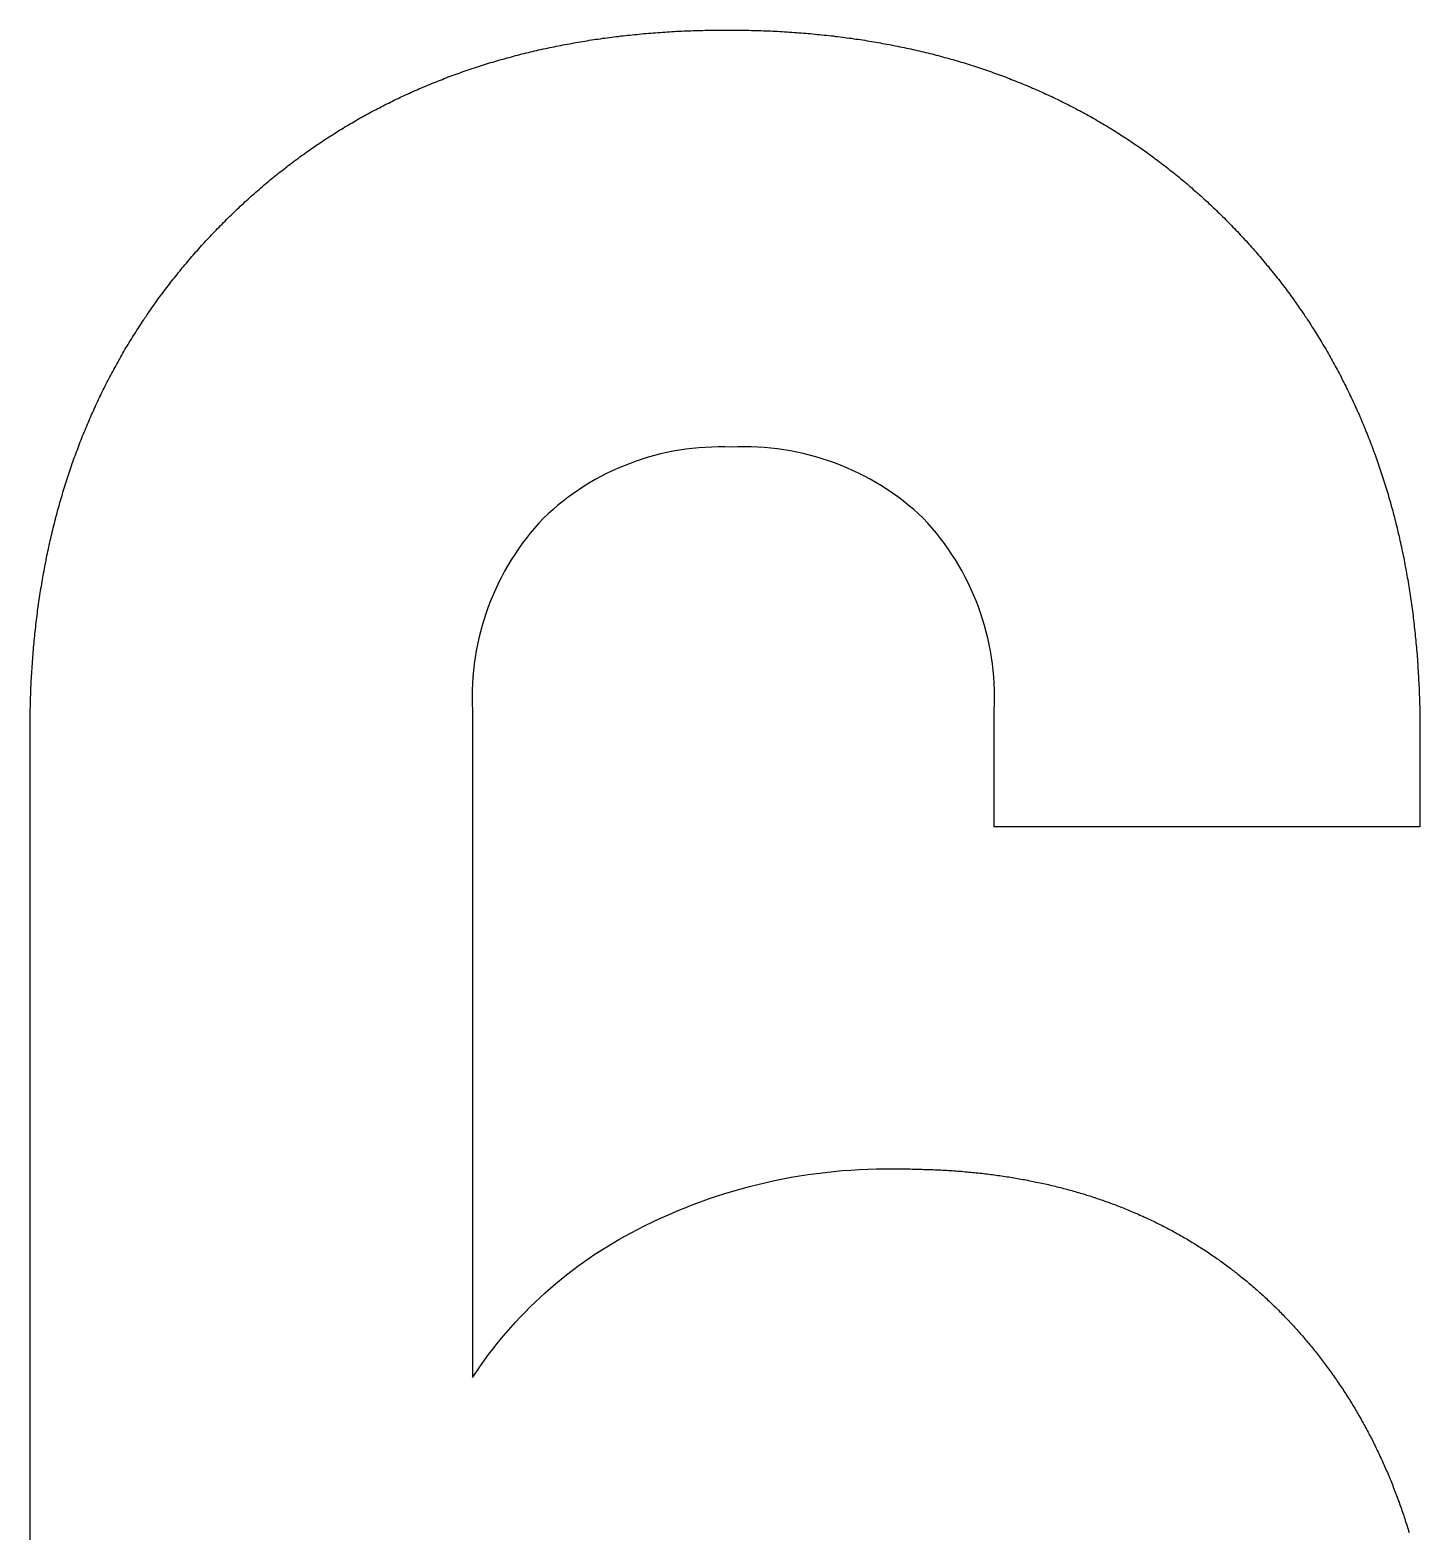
# Model space of a CAD drawing. Header units: millimetres. Extents: x -1211 to -100, y -1155 to 1320.
# Drawn here: x -776.54 to -764.64, y 1307.14 to 1320 of the extents above; entities that cross this region are included whole.
import ezdxf

# ---------------------------------------------------------------- set-up
doc = ezdxf.new("R2010")
doc.units = ezdxf.units.MM
doc.layers.get('0').update_dxf_attribs({"lineweight": 25, "true_color": 0xffffff})

msp = doc.modelspace()

# ---------------------------------------------------------------- linework, layer by layer
at = {"flags": 128}
msp.add_lwpolyline([(-776.537, 1300.286), (-776.537, 1314), (-776.537, 1314.021), (-776.537, 1314.042), (-776.537, 1314.063), (-776.536, 1314.083), (-776.536, 1314.104), (-776.536, 1314.125), (-776.536, 1314.146), (-776.535, 1314.166), (-776.535, 1314.187), (-776.534, 1314.208), (-776.534, 1314.228), (-776.533, 1314.249), (-776.533, 1314.269), (-776.532, 1314.29), (-776.531, 1314.31), (-776.53, 1314.331), (-776.53, 1314.351), (-776.529, 1314.372), (-776.528, 1314.392), (-776.527, 1314.412), (-776.526, 1314.433), (-776.525, 1314.453), (-776.524, 1314.473), (-776.522, 1314.493), (-776.521, 1314.513), (-776.52, 1314.534), (-776.519, 1314.554), (-776.517, 1314.574), (-776.516, 1314.594), (-776.514, 1314.614), (-776.513, 1314.634), (-776.511, 1314.654), (-776.509, 1314.674), (-776.508, 1314.694), (-776.506, 1314.713), (-776.504, 1314.733), (-776.502, 1314.753), (-776.501, 1314.773), (-776.499, 1314.793), (-776.497, 1314.812), (-776.495, 1314.832), (-776.493, 1314.852), (-776.49, 1314.871), (-776.488, 1314.891), (-776.486, 1314.91), (-776.484, 1314.93), (-776.481, 1314.949), (-776.479, 1314.969), (-776.477, 1314.988), (-776.474, 1315.007), (-776.472, 1315.027), (-776.469, 1315.046), (-776.466, 1315.065), (-776.464, 1315.085), (-776.461, 1315.104), (-776.458, 1315.123), (-776.455, 1315.142), (-776.452, 1315.161), (-776.45, 1315.181), (-776.447, 1315.2), (-776.444, 1315.219), (-776.44, 1315.238), (-776.437, 1315.257), (-776.434, 1315.276), (-776.431, 1315.295), (-776.428, 1315.313), (-776.424, 1315.332), (-776.421, 1315.351), (-776.417, 1315.37), (-776.414, 1315.389), (-776.41, 1315.407), (-776.407, 1315.426), (-776.403, 1315.445), (-776.4, 1315.463), (-776.396, 1315.482), (-776.392, 1315.501), (-776.388, 1315.519), (-776.384, 1315.538), (-776.38, 1315.556), (-776.376, 1315.575), (-776.372, 1315.593), (-776.368, 1315.612), (-776.364, 1315.63), (-776.36, 1315.648), (-776.356, 1315.667), (-776.351, 1315.685), (-776.347, 1315.703), (-776.343, 1315.721), (-776.338, 1315.739), (-776.334, 1315.758), (-776.329, 1315.776), (-776.325, 1315.794), (-776.32, 1315.812), (-776.315, 1315.83), (-776.311, 1315.848), (-776.306, 1315.866), (-776.301, 1315.884), (-776.296, 1315.902), (-776.291, 1315.919), (-776.286, 1315.937), (-776.281, 1315.955), (-776.276, 1315.973), (-776.271, 1315.991), (-776.266, 1316.008), (-776.26, 1316.026), (-776.255, 1316.044), (-776.25, 1316.061), (-776.244, 1316.079), (-776.239, 1316.096), (-776.233, 1316.114), (-776.228, 1316.131), (-776.222, 1316.149), (-776.217, 1316.166), (-776.211, 1316.184), (-776.205, 1316.201), (-776.199, 1316.218), (-776.194, 1316.236), (-776.188, 1316.253), (-776.182, 1316.27), (-776.176, 1316.288), (-776.17, 1316.305), (-776.164, 1316.322), (-776.158, 1316.339), (-776.151, 1316.356), (-776.145, 1316.373), (-776.139, 1316.39), (-776.132, 1316.407), (-776.126, 1316.424), (-776.12, 1316.441), (-776.113, 1316.458), (-776.107, 1316.475), (-776.1, 1316.492), (-776.093, 1316.508), (-776.087, 1316.525), (-776.08, 1316.542), (-776.073, 1316.559), (-776.066, 1316.575), (-776.059, 1316.592), (-776.052, 1316.609), (-776.045, 1316.625), (-776.038, 1316.642), (-776.031, 1316.658), (-776.024, 1316.675), (-776.017, 1316.691), (-776.01, 1316.708), (-776.002, 1316.724), (-775.995, 1316.741), (-775.988, 1316.757), (-775.98, 1316.773), (-775.973, 1316.789), (-775.965, 1316.806), (-775.958, 1316.822), (-775.95, 1316.838), (-775.942, 1316.854), (-775.935, 1316.87), (-775.927, 1316.887), (-775.919, 1316.903), (-775.911, 1316.919), (-775.903, 1316.935), (-775.895, 1316.951), (-775.887, 1316.967), (-775.879, 1316.982), (-775.871, 1316.998), (-775.863, 1317.014), (-775.854, 1317.03), (-775.846, 1317.046), (-775.838, 1317.062), (-775.829, 1317.077), (-775.821, 1317.093), (-775.812, 1317.109), (-775.804, 1317.124), (-775.795, 1317.14), (-775.787, 1317.155), (-775.778, 1317.171), (-775.769, 1317.186), (-775.76, 1317.202), (-775.751, 1317.217), (-775.743, 1317.233), (-775.734, 1317.248), (-775.725, 1317.264), (-775.716, 1317.279), (-775.706, 1317.294), (-775.697, 1317.309), (-775.688, 1317.325), (-775.679, 1317.34), (-775.67, 1317.355), (-775.66, 1317.37), (-775.651, 1317.385), (-775.641, 1317.4), (-775.632, 1317.415), (-775.622, 1317.43), (-775.613, 1317.445), (-775.603, 1317.46), (-775.593, 1317.475), (-775.584, 1317.49), (-775.574, 1317.505), (-775.564, 1317.52), (-775.554, 1317.535), (-775.544, 1317.549), (-775.534, 1317.564), (-775.524, 1317.579), (-775.514, 1317.593), (-775.504, 1317.608), (-775.494, 1317.623), (-775.483, 1317.637), (-775.473, 1317.652), (-775.463, 1317.666), (-775.452, 1317.681), (-775.442, 1317.695), (-775.431, 1317.71), (-775.421, 1317.724), (-775.41, 1317.738), (-775.399, 1317.753), (-775.389, 1317.767), (-775.378, 1317.781), (-775.367, 1317.795), (-775.356, 1317.81), (-775.345, 1317.824), (-775.335, 1317.838), (-775.323, 1317.852), (-775.312, 1317.866), (-775.301, 1317.88), (-775.29, 1317.894), (-775.279, 1317.908), (-775.268, 1317.922), (-775.256, 1317.936), (-775.245, 1317.95), (-775.234, 1317.964), (-775.222, 1317.978), (-775.211, 1317.991), (-775.199, 1318.005), (-775.188, 1318.019), (-775.176, 1318.033), (-775.164, 1318.046), (-775.152, 1318.06), (-775.141, 1318.074), (-775.129, 1318.087), (-775.117, 1318.101), (-775.105, 1318.114), (-775.093, 1318.128), (-775.081, 1318.141), (-775.069, 1318.155), (-775.057, 1318.168), (-775.044, 1318.181), (-775.032, 1318.195), (-775.02, 1318.208), (-775.007, 1318.221), (-774.995, 1318.234), (-774.983, 1318.248), (-774.97, 1318.261), (-774.957, 1318.274), (-774.945, 1318.287), (-774.932, 1318.3), (-774.92, 1318.313), (-774.907, 1318.326), (-774.894, 1318.339), (-774.881, 1318.352), (-774.868, 1318.365), (-774.855, 1318.378), (-774.842, 1318.391), (-774.829, 1318.404), (-774.816, 1318.416), (-774.803, 1318.429), (-774.79, 1318.441), (-774.777, 1318.454), (-774.764, 1318.466), (-774.751, 1318.479), (-774.738, 1318.491), (-774.724, 1318.504), (-774.711, 1318.516), (-774.698, 1318.528), (-774.685, 1318.54), (-774.671, 1318.553), (-774.658, 1318.565), (-774.644, 1318.577), (-774.631, 1318.589), (-774.617, 1318.601), (-774.604, 1318.612), (-774.59, 1318.624), (-774.577, 1318.636), (-774.563, 1318.648), (-774.55, 1318.659), (-774.536, 1318.671), (-774.522, 1318.683), (-774.508, 1318.694), (-774.495, 1318.706), (-774.481, 1318.717), (-774.467, 1318.729), (-774.453, 1318.74), (-774.439, 1318.751), (-774.425, 1318.762), (-774.411, 1318.774), (-774.397, 1318.785), (-774.383, 1318.796), (-774.369, 1318.807), (-774.355, 1318.818), (-774.341, 1318.829), (-774.327, 1318.84), (-774.313, 1318.85), (-774.299, 1318.861), (-774.284, 1318.872), (-774.27, 1318.882), (-774.256, 1318.893), (-774.241, 1318.904), (-774.227, 1318.914), (-774.213, 1318.925), (-774.198, 1318.935), (-774.184, 1318.945), (-774.169, 1318.956), (-774.155, 1318.966), (-774.14, 1318.976), (-774.126, 1318.986), (-774.111, 1318.996), (-774.096, 1319.007), (-774.082, 1319.017), (-774.067, 1319.027), (-774.052, 1319.036), (-774.037, 1319.046), (-774.023, 1319.056), (-774.008, 1319.066), (-773.993, 1319.076), (-773.978, 1319.085), (-773.963, 1319.095), (-773.948, 1319.104), (-773.933, 1319.114), (-773.918, 1319.123), (-773.903, 1319.133), (-773.888, 1319.142), (-773.873, 1319.151), (-773.858, 1319.161), (-773.842, 1319.17), (-773.827, 1319.179), (-773.812, 1319.188), (-773.797, 1319.197), (-773.781, 1319.206), (-773.766, 1319.215), (-773.751, 1319.224), (-773.735, 1319.233), (-773.72, 1319.242), (-773.704, 1319.25), (-773.689, 1319.259), (-773.673, 1319.268), (-773.658, 1319.276), (-773.642, 1319.285), (-773.626, 1319.293), (-773.611, 1319.302), (-773.595, 1319.31), (-773.579, 1319.318), (-773.564, 1319.327), (-773.548, 1319.335), (-773.532, 1319.343), (-773.516, 1319.351), (-773.5, 1319.359), (-773.484, 1319.367), (-773.468, 1319.375), (-773.452, 1319.383), (-773.436, 1319.391), (-773.42, 1319.399), (-773.404, 1319.407), (-773.388, 1319.415), (-773.372, 1319.422), (-773.356, 1319.43), (-773.34, 1319.437), (-773.323, 1319.445), (-773.307, 1319.452), (-773.291, 1319.46), (-773.275, 1319.467), (-773.258, 1319.475), (-773.242, 1319.482), (-773.225, 1319.489), (-773.209, 1319.496), (-773.192, 1319.503), (-773.176, 1319.51), (-773.159, 1319.517), (-773.143, 1319.524), (-773.126, 1319.531), (-773.11, 1319.538), (-773.093, 1319.545), (-773.076, 1319.552), (-773.059, 1319.558), (-773.043, 1319.565), (-773.026, 1319.572), (-773.009, 1319.578), (-772.992, 1319.585), (-772.975, 1319.591), (-772.958, 1319.598), (-772.941, 1319.604), (-772.924, 1319.61), (-772.907, 1319.617), (-772.89, 1319.623), (-772.873, 1319.629), (-772.856, 1319.635), (-772.839, 1319.641), (-772.822, 1319.647), (-772.805, 1319.653), (-772.787, 1319.659), (-772.77, 1319.665), (-772.753, 1319.671), (-772.735, 1319.676), (-772.718, 1319.682), (-772.701, 1319.688), (-772.683, 1319.693), (-772.666, 1319.699), (-772.648, 1319.704), (-772.631, 1319.71), (-772.613, 1319.715), (-772.596, 1319.721), (-772.578, 1319.726), (-772.56, 1319.731), (-772.543, 1319.736), (-772.525, 1319.742), (-772.507, 1319.747), (-772.489, 1319.752), (-772.472, 1319.757), (-772.454, 1319.762), (-772.436, 1319.766), (-772.418, 1319.771), (-772.4, 1319.776), (-772.382, 1319.781), (-772.364, 1319.786), (-772.346, 1319.79), (-772.328, 1319.795), (-772.31, 1319.799), (-772.292, 1319.804), (-772.273, 1319.808), (-772.255, 1319.813), (-772.237, 1319.817), (-772.219, 1319.821), (-772.201, 1319.825), (-772.182, 1319.83), (-772.164, 1319.834), (-772.145, 1319.838), (-772.127, 1319.842), (-772.109, 1319.846), (-772.09, 1319.85), (-772.072, 1319.854), (-772.053, 1319.857), (-772.035, 1319.861), (-772.016, 1319.865), (-771.997, 1319.869), (-771.979, 1319.872), (-771.96, 1319.876), (-771.941, 1319.879), (-771.922, 1319.883), (-771.904, 1319.886), (-771.885, 1319.89), (-771.866, 1319.893), (-771.847, 1319.896), (-771.828, 1319.899), (-771.809, 1319.903), (-771.79, 1319.906), (-771.771, 1319.909), (-771.752, 1319.912), (-771.733, 1319.915), (-771.714, 1319.918), (-771.695, 1319.921), (-771.676, 1319.923), (-771.656, 1319.926), (-771.637, 1319.929), (-771.618, 1319.931), (-771.599, 1319.934), (-771.579, 1319.937), (-771.56, 1319.939), (-771.541, 1319.942), (-771.521, 1319.944), (-771.502, 1319.946), (-771.482, 1319.949), (-771.463, 1319.951), (-771.443, 1319.953), (-771.424, 1319.955), (-771.404, 1319.957), (-771.384, 1319.959), (-771.365, 1319.961), (-771.345, 1319.963), (-771.325, 1319.965), (-771.305, 1319.967), (-771.286, 1319.969), (-771.266, 1319.971), (-771.246, 1319.972), (-771.226, 1319.974), (-771.206, 1319.976), (-771.186, 1319.977), (-771.166, 1319.979), (-771.146, 1319.98), (-771.126, 1319.982), (-771.106, 1319.983), (-771.086, 1319.984), (-771.066, 1319.985), (-771.045, 1319.987), (-771.025, 1319.988), (-771.005, 1319.989), (-770.985, 1319.99), (-770.964, 1319.991), (-770.944, 1319.992), (-770.924, 1319.993), (-770.903, 1319.994), (-770.883, 1319.994), (-770.862, 1319.995), (-770.842, 1319.996), (-770.821, 1319.996), (-770.801, 1319.997), (-770.78, 1319.997), (-770.76, 1319.998), (-770.739, 1319.998), (-770.718, 1319.999), (-770.697, 1319.999), (-770.677, 1319.999), (-770.656, 1320), (-770.635, 1320), (-770.614, 1320), (-770.593, 1320), (-770.573, 1320), (-770.552, 1320), (-770.531, 1320), (-770.51, 1320), (-770.489, 1320), (-770.468, 1319.999), (-770.448, 1319.999), (-770.427, 1319.999), (-770.406, 1319.998), (-770.385, 1319.998), (-770.365, 1319.997), (-770.344, 1319.997), (-770.324, 1319.996), (-770.303, 1319.996), (-770.283, 1319.995), (-770.262, 1319.994), (-770.242, 1319.994), (-770.221, 1319.993), (-770.201, 1319.992), (-770.181, 1319.991), (-770.16, 1319.99), (-770.14, 1319.989), (-770.12, 1319.988), (-770.1, 1319.987), (-770.08, 1319.985), (-770.059, 1319.984), (-770.039, 1319.983), (-770.019, 1319.982), (-769.999, 1319.98), (-769.979, 1319.979), (-769.959, 1319.977), (-769.939, 1319.976), (-769.919, 1319.974), (-769.899, 1319.972), (-769.88, 1319.971), (-769.86, 1319.969), (-769.84, 1319.967), (-769.82, 1319.965), (-769.801, 1319.963), (-769.781, 1319.961), (-769.761, 1319.959), (-769.742, 1319.957), (-769.722, 1319.955), (-769.702, 1319.953), (-769.683, 1319.951), (-769.663, 1319.949), (-769.644, 1319.946), (-769.624, 1319.944), (-769.605, 1319.942), (-769.586, 1319.939), (-769.566, 1319.937), (-769.547, 1319.934), (-769.528, 1319.931), (-769.509, 1319.929), (-769.489, 1319.926), (-769.47, 1319.923), (-769.451, 1319.921), (-769.432, 1319.918), (-769.413, 1319.915), (-769.394, 1319.912), (-769.375, 1319.909), (-769.356, 1319.906), (-769.337, 1319.903), (-769.318, 1319.899), (-769.299, 1319.896), (-769.28, 1319.893), (-769.261, 1319.89), (-769.243, 1319.886), (-769.224, 1319.883), (-769.205, 1319.879), (-769.186, 1319.876), (-769.168, 1319.872), (-769.149, 1319.869), (-769.131, 1319.865), (-769.112, 1319.861), (-769.093, 1319.857), (-769.075, 1319.854), (-769.056, 1319.85), (-769.038, 1319.846), (-769.02, 1319.842), (-769.001, 1319.838), (-768.983, 1319.834), (-768.965, 1319.83), (-768.946, 1319.825), (-768.928, 1319.821), (-768.91, 1319.817), (-768.892, 1319.813), (-768.874, 1319.808), (-768.855, 1319.804), (-768.837, 1319.799), (-768.819, 1319.795), (-768.801, 1319.79), (-768.783, 1319.786), (-768.765, 1319.781), (-768.747, 1319.776), (-768.73, 1319.771), (-768.712, 1319.766), (-768.694, 1319.762), (-768.676, 1319.757), (-768.658, 1319.752), (-768.641, 1319.747), (-768.623, 1319.742), (-768.605, 1319.736), (-768.588, 1319.731), (-768.57, 1319.726), (-768.552, 1319.721), (-768.535, 1319.715), (-768.517, 1319.71), (-768.5, 1319.704), (-768.483, 1319.699), (-768.465, 1319.693), (-768.448, 1319.688), (-768.43, 1319.682), (-768.413, 1319.676), (-768.396, 1319.671), (-768.379, 1319.665), (-768.361, 1319.659), (-768.344, 1319.653), (-768.327, 1319.647), (-768.31, 1319.641), (-768.293, 1319.635), (-768.276, 1319.629), (-768.259, 1319.623), (-768.242, 1319.617), (-768.225, 1319.61), (-768.208, 1319.604), (-768.191, 1319.598), (-768.174, 1319.591), (-768.157, 1319.585), (-768.141, 1319.578), (-768.124, 1319.572), (-768.107, 1319.565), (-768.09, 1319.558), (-768.074, 1319.552), (-768.057, 1319.545), (-768.04, 1319.538), (-768.024, 1319.531), (-768.007, 1319.524), (-767.991, 1319.517), (-767.974, 1319.51), (-767.958, 1319.503), (-767.942, 1319.496), (-767.925, 1319.489), (-767.909, 1319.482), (-767.892, 1319.475), (-767.876, 1319.467), (-767.86, 1319.46), (-767.844, 1319.452), (-767.828, 1319.445), (-767.811, 1319.437), (-767.795, 1319.43), (-767.779, 1319.422), (-767.763, 1319.415), (-767.747, 1319.407), (-767.731, 1319.399), (-767.715, 1319.391), (-767.699, 1319.383), (-767.683, 1319.375), (-767.667, 1319.367), (-767.652, 1319.359), (-767.636, 1319.351), (-767.62, 1319.343), (-767.604, 1319.335), (-767.589, 1319.327), (-767.573, 1319.318), (-767.557, 1319.31), (-767.542, 1319.302), (-767.526, 1319.293), (-767.511, 1319.285), (-767.495, 1319.276), (-767.48, 1319.268), (-767.464, 1319.259), (-767.449, 1319.25), (-767.433, 1319.242), (-767.418, 1319.233), (-767.403, 1319.224), (-767.387, 1319.215), (-767.372, 1319.206), (-767.357, 1319.197), (-767.342, 1319.188), (-767.327, 1319.179), (-767.312, 1319.17), (-767.296, 1319.161), (-767.281, 1319.151), (-767.266, 1319.142), (-767.251, 1319.133), (-767.236, 1319.123), (-767.221, 1319.114), (-767.207, 1319.104), (-767.192, 1319.095), (-767.177, 1319.085), (-767.162, 1319.076), (-767.147, 1319.066), (-767.133, 1319.056), (-767.118, 1319.046), (-767.103, 1319.036), (-767.089, 1319.027), (-767.074, 1319.017), (-767.059, 1319.007), (-767.045, 1318.996), (-767.03, 1318.986), (-767.016, 1318.976), (-767.001, 1318.966), (-766.987, 1318.956), (-766.973, 1318.945), (-766.958, 1318.935), (-766.944, 1318.925), (-766.93, 1318.914), (-766.915, 1318.904), (-766.901, 1318.893), (-766.887, 1318.882), (-766.873, 1318.872), (-766.859, 1318.861), (-766.845, 1318.85), (-766.83, 1318.84), (-766.816, 1318.829), (-766.802, 1318.818), (-766.789, 1318.807), (-766.775, 1318.796), (-766.761, 1318.785), (-766.747, 1318.774), (-766.733, 1318.762), (-766.719, 1318.751), (-766.705, 1318.74), (-766.692, 1318.729), (-766.678, 1318.717), (-766.664, 1318.706), (-766.651, 1318.694), (-766.637, 1318.683), (-766.623, 1318.671), (-766.61, 1318.659), (-766.596, 1318.648), (-766.583, 1318.636), (-766.569, 1318.624), (-766.556, 1318.612), (-766.543, 1318.601), (-766.529, 1318.589), (-766.516, 1318.577), (-766.503, 1318.565), (-766.489, 1318.553), (-766.476, 1318.54), (-766.463, 1318.528), (-766.45, 1318.516), (-766.437, 1318.504), (-766.424, 1318.491), (-766.411, 1318.479), (-766.397, 1318.466), (-766.384, 1318.454), (-766.372, 1318.441), (-766.359, 1318.429), (-766.346, 1318.416), (-766.333, 1318.404), (-766.32, 1318.391), (-766.307, 1318.378), (-766.294, 1318.365), (-766.282, 1318.352), (-766.269, 1318.339), (-766.256, 1318.326), (-766.244, 1318.313), (-766.231, 1318.3), (-766.219, 1318.287), (-766.206, 1318.274), (-766.194, 1318.261), (-766.181, 1318.248), (-766.169, 1318.234), (-766.157, 1318.221), (-766.144, 1318.208), (-766.132, 1318.195), (-766.12, 1318.181), (-766.108, 1318.168), (-766.096, 1318.155), (-766.084, 1318.141), (-766.072, 1318.128), (-766.06, 1318.114), (-766.048, 1318.101), (-766.037, 1318.087), (-766.025, 1318.074), (-766.013, 1318.06), (-766.002, 1318.046), (-765.99, 1318.033), (-765.979, 1318.019), (-765.967, 1318.005), (-765.956, 1317.991), (-765.944, 1317.978), (-765.933, 1317.964), (-765.922, 1317.95), (-765.91, 1317.936), (-765.899, 1317.922), (-765.888, 1317.908), (-765.877, 1317.894), (-765.866, 1317.88), (-765.855, 1317.866), (-765.844, 1317.852), (-765.833, 1317.838), (-765.822, 1317.824), (-765.812, 1317.81), (-765.801, 1317.795), (-765.79, 1317.781), (-765.779, 1317.767), (-765.769, 1317.753), (-765.758, 1317.738), (-765.748, 1317.724), (-765.737, 1317.71), (-765.727, 1317.695), (-765.717, 1317.681), (-765.706, 1317.666), (-765.696, 1317.652), (-765.686, 1317.637), (-765.676, 1317.623), (-765.666, 1317.608), (-765.656, 1317.593), (-765.646, 1317.579), (-765.636, 1317.564), (-765.626, 1317.549), (-765.616, 1317.535), (-765.606, 1317.52), (-765.596, 1317.505), (-765.587, 1317.49), (-765.577, 1317.475), (-765.568, 1317.46), (-765.558, 1317.445), (-765.548, 1317.43), (-765.539, 1317.415), (-765.53, 1317.4), (-765.52, 1317.385), (-765.511, 1317.37), (-765.502, 1317.355), (-765.493, 1317.34), (-765.483, 1317.325), (-765.474, 1317.309), (-765.465, 1317.294), (-765.456, 1317.279), (-765.447, 1317.264), (-765.438, 1317.248), (-765.43, 1317.233), (-765.421, 1317.217), (-765.412, 1317.202), (-765.403, 1317.186), (-765.395, 1317.171), (-765.386, 1317.155), (-765.377, 1317.14), (-765.369, 1317.124), (-765.361, 1317.109), (-765.352, 1317.093), (-765.344, 1317.077), (-765.335, 1317.062), (-765.327, 1317.046), (-765.319, 1317.03), (-765.311, 1317.014), (-765.303, 1316.998), (-765.295, 1316.982), (-765.287, 1316.967), (-765.279, 1316.951), (-765.271, 1316.935), (-765.263, 1316.919), (-765.255, 1316.903), (-765.247, 1316.887), (-765.24, 1316.87), (-765.232, 1316.854), (-765.224, 1316.838), (-765.217, 1316.822), (-765.209, 1316.806), (-765.202, 1316.789), (-765.194, 1316.773), (-765.187, 1316.757), (-765.18, 1316.741), (-765.172, 1316.724), (-765.165, 1316.708), (-765.158, 1316.691), (-765.151, 1316.675), (-765.144, 1316.658), (-765.137, 1316.642), (-765.13, 1316.625), (-765.123, 1316.609), (-765.116, 1316.592), (-765.109, 1316.575), (-765.103, 1316.559), (-765.096, 1316.542), (-765.089, 1316.525), (-765.083, 1316.508), (-765.076, 1316.492), (-765.069, 1316.475), (-765.063, 1316.458), (-765.057, 1316.441), (-765.05, 1316.424), (-765.044, 1316.407), (-765.038, 1316.39), (-765.031, 1316.373), (-765.025, 1316.356), (-765.019, 1316.339), (-765.013, 1316.322), (-765.007, 1316.305), (-765.001, 1316.288), (-764.995, 1316.27), (-764.989, 1316.253), (-764.983, 1316.236), (-764.978, 1316.218), (-764.972, 1316.201), (-764.966, 1316.184), (-764.961, 1316.166), (-764.955, 1316.149), (-764.949, 1316.131), (-764.944, 1316.114), (-764.939, 1316.096), (-764.933, 1316.079), (-764.928, 1316.061), (-764.923, 1316.044), (-764.917, 1316.026), (-764.912, 1316.008), (-764.907, 1315.991), (-764.902, 1315.973), (-764.897, 1315.955), (-764.892, 1315.937), (-764.887, 1315.919), (-764.882, 1315.902), (-764.877, 1315.884), (-764.872, 1315.866), (-764.868, 1315.848), (-764.863, 1315.83), (-764.858, 1315.812), (-764.854, 1315.794), (-764.849, 1315.776), (-764.845, 1315.758), (-764.84, 1315.739), (-764.836, 1315.721), (-764.832, 1315.703), (-764.827, 1315.685), (-764.823, 1315.667), (-764.819, 1315.648), (-764.815, 1315.63), (-764.811, 1315.612), (-764.807, 1315.593), (-764.803, 1315.575), (-764.799, 1315.556), (-764.795, 1315.538), (-764.791, 1315.519), (-764.787, 1315.501), (-764.783, 1315.482), (-764.78, 1315.463), (-764.776, 1315.445), (-764.772, 1315.426), (-764.769, 1315.407), (-764.765, 1315.389), (-764.762, 1315.37), (-764.759, 1315.351), (-764.755, 1315.332), (-764.752, 1315.313), (-764.749, 1315.295), (-764.745, 1315.276), (-764.742, 1315.257), (-764.739, 1315.238), (-764.736, 1315.219), (-764.733, 1315.2), (-764.73, 1315.181), (-764.727, 1315.161), (-764.724, 1315.142), (-764.722, 1315.123), (-764.719, 1315.104), (-764.716, 1315.085), (-764.714, 1315.065), (-764.711, 1315.046), (-764.708, 1315.027), (-764.706, 1315.007), (-764.703, 1314.988), (-764.701, 1314.969), (-764.699, 1314.949), (-764.696, 1314.93), (-764.694, 1314.91), (-764.692, 1314.891), (-764.69, 1314.871), (-764.688, 1314.852), (-764.686, 1314.832), (-764.684, 1314.812), (-764.682, 1314.793), (-764.68, 1314.773), (-764.678, 1314.753), (-764.676, 1314.733), (-764.674, 1314.713), (-764.673, 1314.694), (-764.671, 1314.674), (-764.669, 1314.654), (-764.668, 1314.634), (-764.666, 1314.614), (-764.665, 1314.594), (-764.663, 1314.574), (-764.662, 1314.554), (-764.661, 1314.534), (-764.659, 1314.513), (-764.658, 1314.493), (-764.657, 1314.473), (-764.656, 1314.453), (-764.655, 1314.433), (-764.654, 1314.412), (-764.653, 1314.392), (-764.652, 1314.372), (-764.651, 1314.351), (-764.65, 1314.331), (-764.65, 1314.31), (-764.649, 1314.29), (-764.648, 1314.269), (-764.648, 1314.249), (-764.647, 1314.228), (-764.646, 1314.208), (-764.646, 1314.187), (-764.646, 1314.166), (-764.645, 1314.146), (-764.645, 1314.125), (-764.645, 1314.104), (-764.644, 1314.083), (-764.644, 1314.063), (-764.644, 1314.042), (-764.644, 1314.021), (-764.644, 1314), (-764.644, 1313.179), (-768.287, 1313.179), (-768.287, 1314.179, 0.205579), (-768.894, 1315.821, 0.205579), (-770.537, 1316.429, 0.206096), (-772.144, 1315.821, 0.205579), (-772.751, 1314.179), (-772.751, 1308.464, -0.130843), (-771.34, 1309.732, -0.12682), (-769.073, 1310.25), (-769.056, 1310.25), (-769.039, 1310.25), (-769.022, 1310.25), (-769.006, 1310.25), (-768.989, 1310.249), (-768.973, 1310.249), (-768.956, 1310.249), (-768.939, 1310.249), (-768.923, 1310.248), (-768.906, 1310.248), (-768.89, 1310.247), (-768.874, 1310.247), (-768.857, 1310.246), (-768.841, 1310.246), (-768.825, 1310.245), (-768.808, 1310.245), (-768.792, 1310.244), (-768.776, 1310.243), (-768.759, 1310.242), (-768.743, 1310.242), (-768.727, 1310.241), (-768.711, 1310.24), (-768.695, 1310.239), (-768.679, 1310.238), (-768.663, 1310.237), (-768.647, 1310.236), (-768.631, 1310.235), (-768.615, 1310.234), (-768.599, 1310.232), (-768.583, 1310.231), (-768.567, 1310.23), (-768.551, 1310.229), (-768.535, 1310.227), (-768.519, 1310.226), (-768.504, 1310.224), (-768.488, 1310.223), (-768.472, 1310.221), (-768.456, 1310.22), (-768.441, 1310.218), (-768.425, 1310.216), (-768.409, 1310.215), (-768.394, 1310.213), (-768.378, 1310.211), (-768.363, 1310.209), (-768.347, 1310.208), (-768.332, 1310.206), (-768.316, 1310.204), (-768.301, 1310.202), (-768.286, 1310.2), (-768.27, 1310.198), (-768.255, 1310.195), (-768.24, 1310.193), (-768.224, 1310.191), (-768.209, 1310.189), (-768.194, 1310.187), (-768.179, 1310.184), (-768.163, 1310.182), (-768.148, 1310.179), (-768.133, 1310.177), (-768.118, 1310.174), (-768.103, 1310.172), (-768.088, 1310.169), (-768.073, 1310.167), (-768.058, 1310.164), (-768.043, 1310.161), (-768.028, 1310.159), (-768.013, 1310.156), (-767.998, 1310.153), (-767.984, 1310.15), (-767.969, 1310.147), (-767.954, 1310.144), (-767.939, 1310.141), (-767.924, 1310.138), (-767.91, 1310.135), (-767.895, 1310.132), (-767.88, 1310.129), (-767.866, 1310.126), (-767.851, 1310.122), (-767.837, 1310.119), (-767.822, 1310.116), (-767.808, 1310.112), (-767.793, 1310.109), (-767.779, 1310.105), (-767.764, 1310.102), (-767.75, 1310.098), (-767.736, 1310.095), (-767.721, 1310.091), (-767.707, 1310.088), (-767.693, 1310.084), (-767.678, 1310.08), (-767.664, 1310.076), (-767.65, 1310.072), (-767.636, 1310.069), (-767.622, 1310.065), (-767.608, 1310.061), (-767.593, 1310.057), (-767.579, 1310.053), (-767.565, 1310.049), (-767.551, 1310.044), (-767.537, 1310.04), (-767.523, 1310.036), (-767.509, 1310.032), (-767.496, 1310.027), (-767.482, 1310.023), (-767.468, 1310.019), (-767.454, 1310.014), (-767.44, 1310.01), (-767.427, 1310.005), (-767.413, 1310.001), (-767.399, 1309.996), (-767.385, 1309.991), (-767.372, 1309.987), (-767.358, 1309.982), (-767.345, 1309.977), (-767.331, 1309.973), (-767.318, 1309.968), (-767.304, 1309.963), (-767.291, 1309.958), (-767.277, 1309.953), (-767.264, 1309.948), (-767.25, 1309.943), (-767.237, 1309.938), (-767.224, 1309.933), (-767.21, 1309.927), (-767.197, 1309.922), (-767.184, 1309.917), (-767.171, 1309.912), (-767.157, 1309.906), (-767.144, 1309.901), (-767.131, 1309.895), (-767.118, 1309.89), (-767.105, 1309.884), (-767.092, 1309.879), (-767.079, 1309.873), (-767.066, 1309.868), (-767.053, 1309.862), (-767.04, 1309.856), (-767.027, 1309.85), (-767.014, 1309.845), (-767.001, 1309.839), (-766.988, 1309.833), (-766.975, 1309.827), (-766.963, 1309.821), (-766.95, 1309.815), (-766.937, 1309.809), (-766.925, 1309.803), (-766.912, 1309.797), (-766.899, 1309.79), (-766.887, 1309.784), (-766.874, 1309.778), (-766.861, 1309.772), (-766.849, 1309.765), (-766.836, 1309.759), (-766.824, 1309.752), (-766.811, 1309.746), (-766.799, 1309.739), (-766.787, 1309.733), (-766.774, 1309.726), (-766.762, 1309.72), (-766.75, 1309.713), (-766.737, 1309.706), (-766.725, 1309.699), (-766.713, 1309.693), (-766.701, 1309.686), (-766.689, 1309.679), (-766.676, 1309.672), (-766.664, 1309.665), (-766.652, 1309.658), (-766.64, 1309.651), (-766.628, 1309.644), (-766.616, 1309.636), (-766.604, 1309.629), (-766.592, 1309.622), (-766.58, 1309.615), (-766.568, 1309.607), (-766.557, 1309.6), (-766.545, 1309.593), (-766.533, 1309.585), (-766.521, 1309.578), (-766.509, 1309.57), (-766.498, 1309.563), (-766.486, 1309.555), (-766.474, 1309.547), (-766.463, 1309.54), (-766.451, 1309.532), (-766.439, 1309.524), (-766.428, 1309.516), (-766.416, 1309.508), (-766.405, 1309.501), (-766.393, 1309.493), (-766.382, 1309.485), (-766.37, 1309.477), (-766.359, 1309.468), (-766.348, 1309.46), (-766.336, 1309.452), (-766.325, 1309.444), (-766.314, 1309.436), (-766.303, 1309.427), (-766.291, 1309.419), (-766.28, 1309.411), (-766.269, 1309.402), (-766.258, 1309.394), (-766.247, 1309.385), (-766.236, 1309.377), (-766.225, 1309.368), (-766.214, 1309.36), (-766.203, 1309.351), (-766.192, 1309.342), (-766.181, 1309.334), (-766.17, 1309.325), (-766.159, 1309.316), (-766.148, 1309.307), (-766.137, 1309.298), (-766.126, 1309.289), (-766.116, 1309.28), (-766.105, 1309.271), (-766.094, 1309.262), (-766.083, 1309.253), (-766.073, 1309.244), (-766.062, 1309.235), (-766.051, 1309.225), (-766.041, 1309.216), (-766.03, 1309.207), (-766.02, 1309.197), (-766.009, 1309.188), (-765.999, 1309.178), (-765.988, 1309.169), (-765.978, 1309.159), (-765.968, 1309.15), (-765.957, 1309.14), (-765.947, 1309.13), (-765.937, 1309.121), (-765.926, 1309.111), (-765.916, 1309.101), (-765.906, 1309.091), (-765.896, 1309.081), (-765.885, 1309.072), (-765.875, 1309.062), (-765.865, 1309.052), (-765.855, 1309.042), (-765.845, 1309.031), (-765.835, 1309.021), (-765.825, 1309.011), (-765.815, 1309.001), (-765.805, 1308.991), (-765.795, 1308.98), (-765.785, 1308.97), (-765.775, 1308.96), (-765.766, 1308.949), (-765.756, 1308.939), (-765.746, 1308.928), (-765.736, 1308.918), (-765.727, 1308.907), (-765.717, 1308.896), (-765.707, 1308.886), (-765.698, 1308.875), (-765.688, 1308.864), (-765.678, 1308.853), (-765.669, 1308.843), (-765.659, 1308.832), (-765.65, 1308.821), (-765.64, 1308.81), (-765.631, 1308.799), (-765.622, 1308.788), (-765.612, 1308.777), (-765.603, 1308.766), (-765.594, 1308.755), (-765.585, 1308.744), (-765.576, 1308.733), (-765.566, 1308.722), (-765.557, 1308.71), (-765.548, 1308.699), (-765.539, 1308.688), (-765.53, 1308.677), (-765.521, 1308.665), (-765.513, 1308.654), (-765.504, 1308.643), (-765.495, 1308.631), (-765.486, 1308.62), (-765.477, 1308.609), (-765.469, 1308.597), (-765.46, 1308.586), (-765.451, 1308.574), (-765.443, 1308.562), (-765.434, 1308.551), (-765.426, 1308.539), (-765.417, 1308.528), (-765.409, 1308.516), (-765.4, 1308.504), (-765.392, 1308.492), (-765.384, 1308.481), (-765.375, 1308.469), (-765.367, 1308.457), (-765.359, 1308.445), (-765.351, 1308.433), (-765.343, 1308.421), (-765.334, 1308.409), (-765.326, 1308.397), (-765.318, 1308.385), (-765.31, 1308.373), (-765.302, 1308.361), (-765.294, 1308.349), (-765.287, 1308.337), (-765.279, 1308.325), (-765.271, 1308.313), (-765.263, 1308.3), (-765.255, 1308.288), (-765.248, 1308.276), (-765.24, 1308.264), (-765.233, 1308.251), (-765.225, 1308.239), (-765.217, 1308.226), (-765.21, 1308.214), (-765.202, 1308.202), (-765.195, 1308.189), (-765.188, 1308.177), (-765.18, 1308.164), (-765.173, 1308.151), (-765.166, 1308.139), (-765.158, 1308.126), (-765.151, 1308.113), (-765.144, 1308.101), (-765.137, 1308.088), (-765.13, 1308.075), (-765.123, 1308.062), (-765.116, 1308.05), (-765.109, 1308.037), (-765.102, 1308.024), (-765.095, 1308.011), (-765.088, 1307.998), (-765.081, 1307.985), (-765.075, 1307.972), (-765.068, 1307.959), (-765.061, 1307.946), (-765.054, 1307.933), (-765.048, 1307.92), (-765.041, 1307.907), (-765.035, 1307.893), (-765.028, 1307.88), (-765.022, 1307.867), (-765.015, 1307.854), (-765.009, 1307.84), (-765.002, 1307.827), (-764.996, 1307.814), (-764.99, 1307.8), (-764.983, 1307.787), (-764.977, 1307.773), (-764.971, 1307.76), (-764.965, 1307.746), (-764.959, 1307.733), (-764.953, 1307.719), (-764.947, 1307.706), (-764.941, 1307.692), (-764.935, 1307.678), (-764.929, 1307.665), (-764.923, 1307.651), (-764.917, 1307.637), (-764.911, 1307.623), (-764.905, 1307.61), (-764.9, 1307.596), (-764.894, 1307.582), (-764.888, 1307.568), (-764.883, 1307.554), (-764.877, 1307.54), (-764.872, 1307.526), (-764.866, 1307.512), (-764.861, 1307.498), (-764.855, 1307.484), (-764.85, 1307.47), (-764.844, 1307.456), (-764.839, 1307.441), (-764.834, 1307.427), (-764.829, 1307.413), (-764.823, 1307.399), (-764.818, 1307.384), (-764.813, 1307.37), (-764.808, 1307.356), (-764.803, 1307.341), (-764.798, 1307.327), (-764.793, 1307.313), (-764.788, 1307.298), (-764.783, 1307.284), (-764.778, 1307.269), (-764.773, 1307.254), (-764.769, 1307.24), (-764.764, 1307.225), (-764.759, 1307.211), (-764.754, 1307.196), (-764.75, 1307.181), (-764.745, 1307.166), (-764.741, 1307.152), (-764.736, 1307.137)], format="xyb", dxfattribs=at)

doc.saveas('drawing.dxf')
